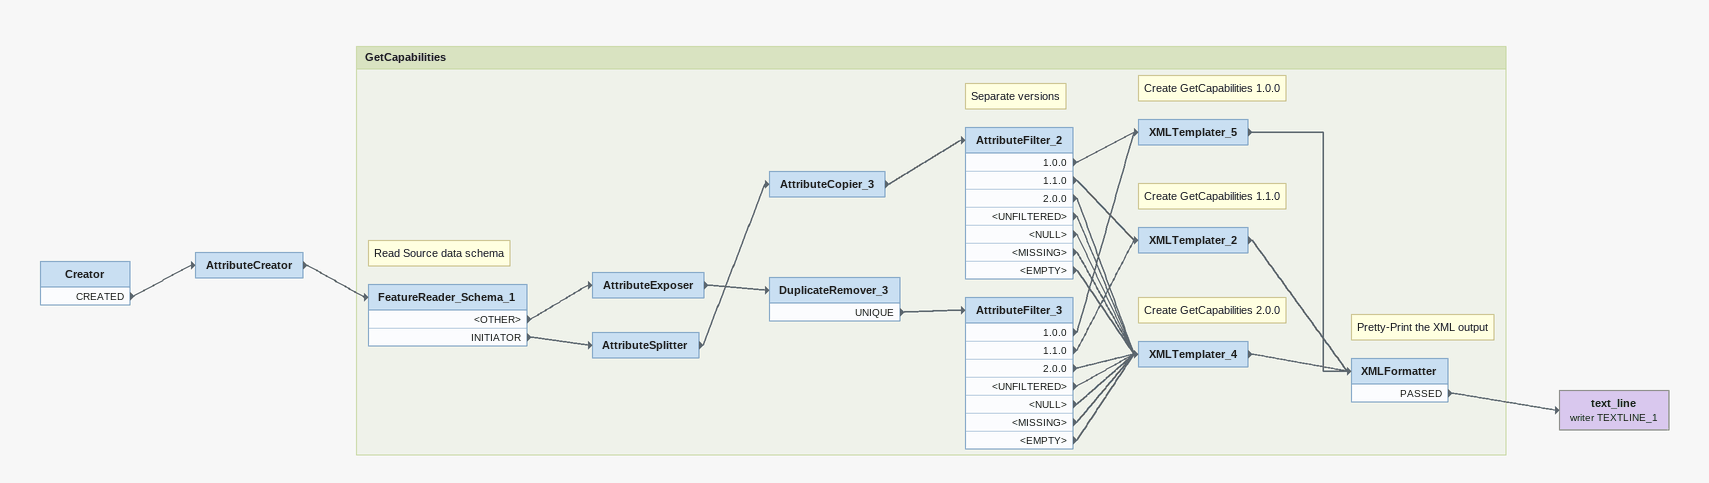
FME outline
Creator
    CREATED -> AttributeCreator
AttributeCreator
    -> FeatureReader_Schema_1
text_line (writer TEXTLINE_1)

Bookmark: GetCapabilities
Note: Read Source data schema
FeatureReader_Schema_1
    <OTHER> -> AttributeExposer
    INITIATOR -> AttributeSplitter
AttributeExposer
    -> DuplicateRemover_3
DuplicateRemover_3
    UNIQUE -> AttributeFilter_3
AttributeFilter_3
    1.0.0 -> XMLTemplater_5
    1.1.0 -> XMLTemplater_2
    2.0.0 -> XMLTemplater_4
    <UNFILTERED> -> XMLTemplater_4
    <NULL> -> XMLTemplater_4
    <MISSING> -> XMLTemplater_4
    <EMPTY> -> XMLTemplater_4
AttributeSplitter
    -> AttributeCopier_3
AttributeCopier_3
    -> AttributeFilter_2
Note: Separate versions
AttributeFilter_2
    1.0.0 -> XMLTemplater_5
    1.1.0 -> XMLTemplater_2
    2.0.0 -> XMLTemplater_4
    <UNFILTERED> -> XMLTemplater_4
    <NULL> -> XMLTemplater_4
    <MISSING> -> XMLTemplater_4
    <EMPTY> -> XMLTemplater_4
Note: Create GetCapabilities 1.0.0
XMLTemplater_5
    -> XMLFormatter
Note: Create GetCapabilities 1.1.0
XMLTemplater_2
    -> XMLFormatter
Note: Create GetCapabilities 2.0.0
XMLTemplater_4
    -> XMLFormatter
Note: Pretty-Print the XML output
XMLFormatter
    PASSED -> text_line (writer TEXTLINE_1)
